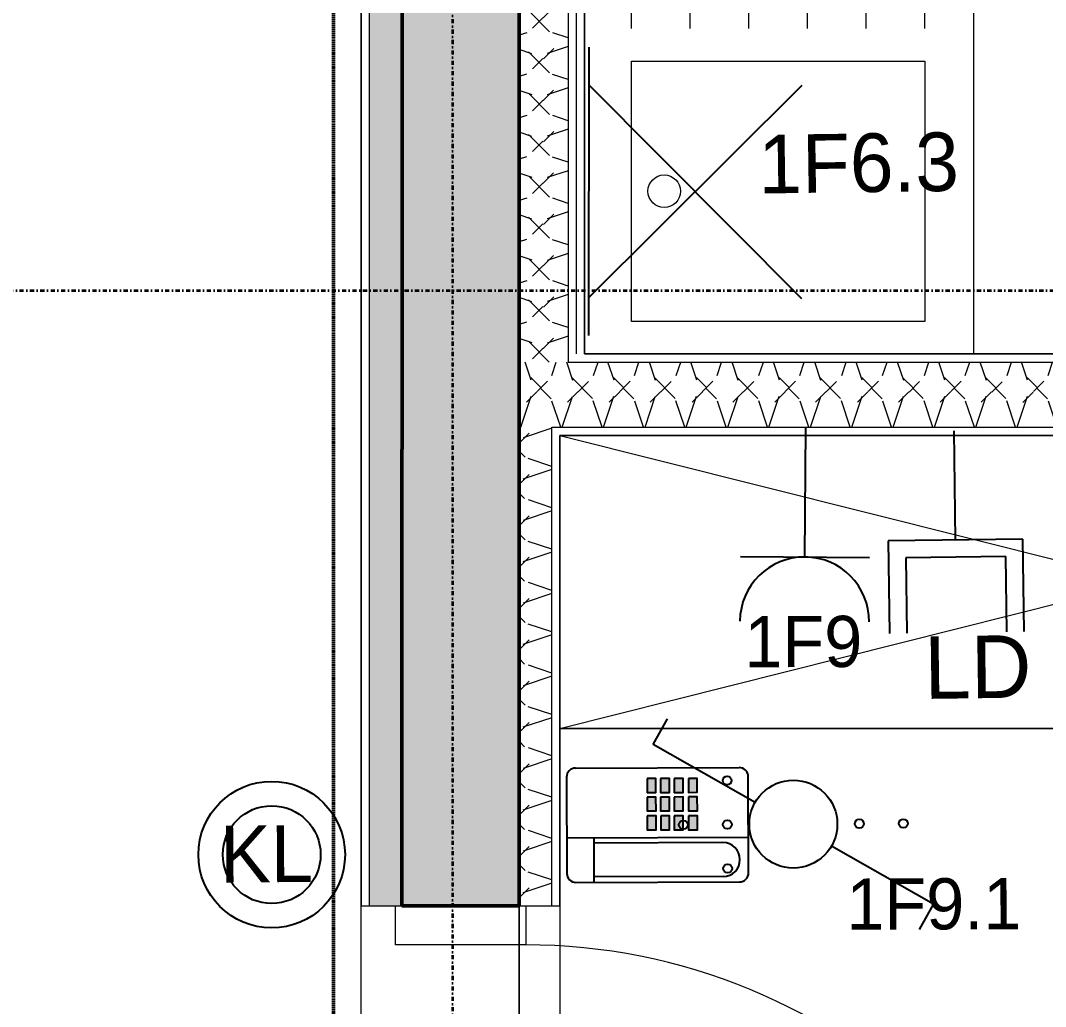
# Model space of a CAD drawing. Header units: metres. Extents: x -17679 to 22565, y -12299 to 33430.
# Drawn here: x 3929 to 5502, y 2922 to 4437 of the extents above; entities that cross this region are included whole.
import ezdxf
from ezdxf.enums import TextEntityAlignment as Align

# ---------------------------------------------------------------- set-up
doc = ezdxf.new("R2010")
doc.units = ezdxf.units.M
doc.linetypes.add('Strich Punkt Mittel', pattern=[0.015875, 0.00635, -0.0047625, 0, -0.0047625])
doc.linetypes.add('Verdeckt', pattern=[0.003, 0.002, -0.001])
doc.layers.get('0').update_dxf_attribs({"color": 252})
for name, color, linetype, lineweight in [('A_Brandabschnitte', 30, 'Verdeckt', 50), ('A_Decken', 8, 'Continuous', 13), ('A_Moebel', 6, 'Continuous', 13), ('A_Raeume_', 7, 'Continuous', 5), ('A_Raster_', 1, 'Continuous', 9), ('A_Sanitaer', 3, 'Continuous', 13), ('A_Tueren', 31, 'Continuous', 13), ('A_Waende', 7, 'Continuous', 13)]:
    doc.layers.add(name, color=color, linetype=linetype, lineweight=lineweight)
doc.layers.add('E_Steckdose+Schalter', color=150, linetype='Continuous', true_color=0x0b6cf4)
doc.layers.add('ET_NACHRTECH', color=92, linetype='Continuous', true_color=0x00d100)
doc.layers.add('ET_LEGENDE - Wohnung$0$800_KO_HI____L', color=130, linetype='Continuous')
doc.styles.add('ET_LEGENDE - Wohnung$0$ROMANS', font='romans.shx', dxfattribs={"width": 0.6})

# ---------------------------------------------------------------- blocks, each defined once
blk = doc.blocks.new('*U546')
for p, q in [((-70.71067811865481, -70.71067811865473), (70.71067811865473, 70.71067811865474)), ((70.7106781186547, -70.71067811865474), (-70.71067811865478, 70.71067811865477)), ((-95.7106781186548, -70.71067811865473), (95.7106781186547, -70.71067811865474))]:
    blk.add_line(p, q)
at = {"style": 'ET_LEGENDE - Wohnung$0$ROMANS', "width": 0.6, "flags": 1}
for tag, p in [('RAUMBUCHNUMMER', (0, -400)), ('ANLAGE', (0, -550))]:
    blk.add_attdef(tag, text='', height=100, dxfattribs=at).set_placement(p, align=Align.MIDDLE)
for tag, p in [('TEILANLAGE_NR', (0, -700)), ('KOMPONENTE', (0, -850)), ('KOMPONENTE_NR', (0, -1000)), ('BEZEICHNUNG', (0, -1150)), ('TYP', (0, -1300)), ('HERSTELLER', (0, -1450)), ('MODEL', (0, -1600)), ('LEISTUNG_MAX', (0, -1750)), ('SPEZIFISCH_1', (0, -1900)), ('SPEZIFISCH_2', (0, -2050)), ('SPEZIFISCH_3', (-9.095e-13, -2200)), ('SPEZIFISCH_4', (0, -2350)), ('SPEZIFISCH_5', (0, -2500)), ('GEWERKE_CODE', (0, -2650)), ('LV_POS', (0, -2800)), ('ZAEHLER', (0, -2950)), ('PLATZHALTER_1', (0, -3100)), ('PLATZHALTER_2', (-9.095e-13, -3250)), ('PLATZHALTER_3', (-9.095e-13, -3400)), ('JOBLISTE_VDMA', (0, -3550)), ('ET_SPEZIFISCH_1', (0, -3700)), ('ET_SPEZIFISCH_2', (0, -3850)), ('ET_SPEZIFISCH_3', (0, -4000)), ('ET_SPEZIFISCH_4', (0, -4149.999999999999)), ('ET_SPEZIFISCH_5', (0, -4299.999999999999)), ('ET_SPEZIFISCH_6', (0, -4449.999999999999)), ('ET_SPEZIFISCH_7', (0, -4599.999999999999))]:
    blk.add_attdef(tag, text='', height=100, dxfattribs=at).set_placement(p, align=Align.MIDDLE_CENTER)
blk = doc.blocks.new('*U533')
for p, q in [((25, 43.30127018922939), (91.66666666666666, 158.7713240271434)), ((91.66666666666666, 158.7713240271434), (120.5341801261374, 142.1046573604767)), ((-24.9999999999984, -43.30127018922826), (-91.66666666666518, -158.7713240271437)), ((-91.66666666666518, -158.7713240271437), (-120.5341801261546, -142.1046573604769))]:
    blk.add_line(p, q)
blk.add_circle((0, 0), 50)
at = {"layer": 'ET_LEGENDE - Wohnung$0$800_KO_HI____L'}
for centre in [(0, 125), (0, 74.99999999999997), (-50, -75), (0, -75), (50, -75), (0, -125)]:
    blk.add_circle(centre, 5, dxfattribs=at)
at = {"style": 'ET_LEGENDE - Wohnung$0$ROMANS', "width": 0.6, "flags": 1}
for tag, p in [('RAUMBUCHNUMMER', (-0.248237514286302, -465.740553349995)), ('ANLAGE', (-0.248237514286302, -615.740553349995))]:
    blk.add_attdef(tag, text='', height=100, dxfattribs=at).set_placement(p, align=Align.MIDDLE)
for tag, p in [('TEILANLAGE_NR', (-0.248237514286302, -765.740553349995)), ('KOMPONENTE', (-0.248237514286302, -915.740553349995)), ('KOMPONENTE_NR', (-0.248237514286302, -1065.740553349995)), ('BEZEICHNUNG', (-0.248237514286302, -1215.740553349995)), ('TYP', (-0.248237514286302, -1365.740553349995)), ('HERSTELLER', (-0.248237514286302, -1515.740553349995)), ('MODEL', (-0.248237514286302, -1665.740553349995)), ('LEISTUNG_MAX', (-0.248237514286302, -1815.740553349995)), ('SPEZIFISCH_1', (-0.248237514286302, -1965.740553349995)), ('SPEZIFISCH_2', (-0.248237514286302, -2115.740553349995)), ('SPEZIFISCH_3', (-0.2482375142872115, -2265.740553349995)), ('SPEZIFISCH_4', (-0.248237514286302, -2415.740553349995)), ('SPEZIFISCH_5', (-0.248237514286302, -2565.740553349995)), ('GEWERKE_CODE', (-0.248237514286302, -2715.740553349995)), ('LV_POS', (-0.248237514286302, -2865.740553349995)), ('ZAEHLER', (-0.248237514286302, -3015.740553349995)), ('PLATZHALTER_1', (-0.248237514286302, -3165.740553349995)), ('PLATZHALTER_2', (-0.2482375142872115, -3315.740553349995)), ('PLATZHALTER_3', (-0.2482375142872115, -3465.740553349995)), ('JOBLISTE_VDMA', (-0.248237514286302, -3615.740553349996)), ('ET_SPEZIFISCH_1', (-0.248237514286302, -3765.740553349996)), ('ET_SPEZIFISCH_2', (-0.248237514286302, -3915.740553349996)), ('ET_SPEZIFISCH_3', (-0.248237514286302, -4065.740553349995)), ('ET_SPEZIFISCH_4', (-0.248237514286302, -4215.740553349995)), ('ET_SPEZIFISCH_5', (-0.248237514286302, -4365.740553349995)), ('ET_SPEZIFISCH_6', (-0.248237514286302, -4515.740553349995)), ('ET_SPEZIFISCH_7', (-0.248237514286302, -4665.740553349995))]:
    blk.add_attdef(tag, text='', height=100, dxfattribs=at).set_placement(p, align=Align.MIDDLE_CENTER)
blk = doc.blocks.new('*U540')
h = blk.add_hatch(color=256)
h.dxf.hatch_style = 1
h.paths.add_polyline_path([(76.71125820665338, -51.08594569737761), (53.76313363568716, -51.08594569737761), (53.76313363568716, -65.78847531282919), (76.71125820665338, -65.78847531282919)])
h.paths.add_polyline_path([(76.71125820665338, -27.56192038574227), (53.76313363568716, -27.56192038574226), (53.76313363568716, -42.26445000116655), (76.71125820665338, -42.26445000116655)])
h.paths.add_polyline_path([(76.71125820665338, -5.214112894454942), (53.76313363568716, -5.214112894454942), (53.76313363568716, -19.91664250987922), (76.71125820665338, -19.91664250987922)])
h.paths.add_polyline_path([(76.71125820665338, 17.13374977946843), (53.76313363568716, 17.13374977946843), (53.76313363568716, 2.431220164016863), (76.71125820665338, 2.431220164016863)])
h.paths.add_polyline_path([(46.11385062776571, 17.13374977946844), (23.16572605679949, 17.13374977946844), (23.16572605679949, 2.431220164016863), (46.11385062776571, 2.431220164016863)])
h.paths.add_polyline_path([(46.11385062776571, -5.214112894454942), (23.16572605679949, -5.214112894454942), (23.16572605679949, -19.91664250987922), (46.11385062776571, -19.91664250987922)])
h.paths.add_polyline_path([(46.11385062776571, -27.56192038574226), (23.16572605679949, -27.56192038574226), (23.16572605679949, -42.26445000116654), (46.11385062776571, -42.26445000116655)])
h.paths.add_polyline_path([(46.11385062776571, -51.08594569737761), (23.16572605679949, -51.0859456973776), (23.16572605679949, -65.78847531282916), (46.11385062776571, -65.78847531282919)])
h.paths.add_polyline_path([(14.92787416146893, -51.0859456973776), (-8.020250409497294, -51.0859456973776), (-8.020250409497294, -65.78847531282916), (14.92787416146893, -65.78847531282916)])
h.paths.add_polyline_path([(14.92787416146893, -27.56192038574226), (-8.020250409497294, -27.56192038574226), (-8.020250409497294, -42.26445000116654), (14.92787416146893, -42.26445000116654)])
h.paths.add_polyline_path([(14.92787416146893, -5.214112894454942), (-8.020250409497294, -5.214112894454942), (-8.020250409497294, -19.91664250987922), (14.92787416146893, -19.91664250987922)])
h.paths.add_polyline_path([(14.92787416146893, 17.13374977946844), (-8.020250409497294, 17.13374977946844), (-8.020250409497294, 2.431220164016863), (14.92787416146893, 2.431220164016863)])
at = {"linetype": 'Continuous'}
for p, q in [((79.43445032573436, 150), (-79.43445032573436, 150)), ((-20.66325384247603, 150), (-20.66325384247603, -150)), ((-94.43445032573436, 135), (-94.43445032573436, -134.9999999999999)), ((94.43445032573436, 135), (94.43445032573436, -135)), ((-20.66325384247603, 105.5149378648548), (-94.43445032573436, 105.5149378648548)), ((-85.58196014875193, -107.8942376564282), (-85.58196014875193, 105.5149378648548)), ((-29.51574401945845, -107.8942376564282), (-29.51574401945845, 105.5149378648548)), ((-79.43445032573436, -150), (79.43445032573436, -150))]:
    blk.add_line(p, q, dxfattribs=at)
for points in [[(14.92787416146893, 17.13374977946844), (-8.020250409497294, 17.13374977946844), (-8.020250409497294, 2.431220164016863), (14.92787416146893, 2.431220164016863)], [(46.11385062776571, 17.13374977946844), (23.16572605679949, 17.13374977946844), (23.16572605679949, 2.431220164016863), (46.11385062776571, 2.431220164016863)], [(76.71125820665338, 17.13374977946843), (53.76313363568716, 17.13374977946843), (53.76313363568716, 2.431220164016863), (76.71125820665338, 2.431220164016863)], [(14.92787416146893, -5.214112894454942), (-8.020250409497294, -5.214112894454942), (-8.020250409497294, -19.91664250987922), (14.92787416146893, -19.91664250987922)], [(46.11385062776571, -5.214112894454942), (23.16572605679949, -5.214112894454942), (23.16572605679949, -19.91664250987922), (46.11385062776571, -19.91664250987922)], [(76.71125820665338, -5.214112894454942), (53.76313363568716, -5.214112894454942), (53.76313363568716, -19.91664250987922), (76.71125820665338, -19.91664250987922)], [(14.92787416146893, -27.56192038574226), (-8.020250409497294, -27.56192038574226), (-8.020250409497294, -42.26445000116654), (14.92787416146893, -42.26445000116654)], [(46.11385062776571, -27.56192038574226), (23.16572605679949, -27.56192038574226), (23.16572605679949, -42.26445000116654), (46.11385062776571, -42.26445000116655)], [(76.71125820665338, -27.56192038574227), (53.76313363568716, -27.56192038574226), (53.76313363568716, -42.26445000116655), (76.71125820665338, -42.26445000116655)], [(14.92787416146893, -51.0859456973776), (-8.020250409497294, -51.0859456973776), (-8.020250409497294, -65.78847531282916), (14.92787416146893, -65.78847531282916)], [(46.11385062776571, -51.08594569737761), (23.16572605679949, -51.0859456973776), (23.16572605679949, -65.78847531282916), (46.11385062776571, -65.78847531282919)], [(76.71125820665338, -51.08594569737761), (53.76313363568716, -51.08594569737761), (53.76313363568716, -65.78847531282919), (76.71125820665338, -65.78847531282919)]]:
    blk.add_lwpolyline(points, close=True, dxfattribs=at)
for centre, radius, start, end in [((-79.43445032573436, 135), 15, 90, 180), ((79.43445032573436, 135), 15, 0, 90), ((-57.54885208410588, -107.8942376564282), 28.03310806464676, 180, 0), ((-79.43445032573436, -134.9999999999999), 15, 180, 270), ((79.43445032573436, -135), 15, 270, 0)]:
    blk.add_arc(centre, radius, start, end, dxfattribs=at)
at = {"style": 'ET_LEGENDE - Wohnung$0$ROMANS', "width": 0.6, "flags": 1}
for tag, p in [('RAUMBUCHNUMMER', (0, -450)), ('ANLAGE', (0, -600))]:
    blk.add_attdef(tag, text='', height=100, dxfattribs=at).set_placement(p, align=Align.MIDDLE)
for tag, p in [('TEILANLAGE_NR', (0, -750)), ('KOMPONENTE', (0, -900)), ('KOMPONENTE_NR', (0, -1050)), ('BEZEICHNUNG', (0, -1200)), ('TYP', (0, -1350)), ('HERSTELLER', (0, -1500)), ('MODEL', (0, -1650)), ('LEISTUNG_MAX', (0, -1800)), ('SPEZIFISCH_1', (0, -1950)), ('SPEZIFISCH_2', (0, -2100)), ('SPEZIFISCH_3', (-9.095e-13, -2250)), ('SPEZIFISCH_4', (0, -2400)), ('SPEZIFISCH_5', (0, -2550)), ('GEWERKE_CODE', (0, -2700)), ('LV_POS', (0, -2850)), ('ZAEHLER', (0, -3000)), ('PLATZHALTER_1', (0, -3150)), ('PLATZHALTER_2', (-9.095e-13, -3300.000000000001)), ('PLATZHALTER_3', (-9.095e-13, -3450)), ('JOBLISTE_VDMA', (0, -3600)), ('ET_SPEZIFISCH_1', (0, -3750)), ('ET_SPEZIFISCH_2', (0, -3900)), ('ET_SPEZIFISCH_3', (0, -4050)), ('ET_SPEZIFISCH_4', (0, -4200)), ('ET_SPEZIFISCH_5', (0, -4350)), ('ET_SPEZIFISCH_6', (0, -4500)), ('ET_SPEZIFISCH_7', (0, -4650))]:
    blk.add_attdef(tag, text='', height=100, dxfattribs=at).set_placement(p, align=Align.MIDDLE_CENTER)
blk = doc.blocks.new('*U553')
for p, q in [((62.49999999999998, 0), (-62.50000000000003, 0)), ((-1.42e-14, 0), (-1.42e-14, -124.9999999999857))]:
    blk.add_line(p, q)
blk.add_arc((-1.42e-14, 62.5), 62.49999999999545, 180, 0)
at = {"style": 'ET_LEGENDE - Wohnung$0$ROMANS', "width": 0.8, "flags": 1}
for tag, p in [('RAUMBUCHNUMMER', (-1.42e-14, -424.9999999999857)), ('ANLAGE', (-7.11e-14, -595.4472819843263)), ('TEILANLAGE_NR', (-7.11e-14, -755.4537253861862)), ('KOMPONENTE', (-7.11e-14, -901.3415913071971)), ('KOMPONENTE_NR', (-7.11e-14, -1063.289201699502)), ('BEZEICHNUNG', (-7.11e-14, -1205.595275481798)), ('TYP', (-1.42e-14, -1346.747756559581)), ('HERSTELLER', (-7.11e-14, -1514.075453492046)), ('MODEL', (-1.42e-14, -1677.25564314158)), ('LEISTUNG_MAX', (-5.258e-13, -1851.504109420363)), ('SPEZIFISCH_1', (-5.258e-13, -2012.846368334653)), ('SPEZIFISCH_2', (-5.258e-13, -2200.001041977929)), ('SPEZIFISCH_3', (-5.258e-13, -2374.249508256711)), ('SPEZIFISCH_4', (-5.258e-13, -2548.497974535494)), ('SPEZIFISCH_5', (-5.258e-13, -2722.746440814277)), ('GEWERKE_CODE', (-5.258e-13, -2896.994907093059)), ('LV_POS', (-5.258e-13, -3071.243373371843)), ('ZAEHLER', (-5.258e-13, -3245.491839650626)), ('PLATZHALTER_1', (-5.258e-13, -3419.740305929408)), ('PLATZHALTER_2', (-5.258e-13, -3593.988772208192)), ('PLATZHALTER_3', (-5.258e-13, -3768.237238486975)), ('JOBLISTE_VDMA', (-5.258e-13, -3942.485704765757)), ('ET_SPEZIFISCH_1', (-5.542e-13, -4116.73417104454)), ('ET_SPEZIFISCH_2', (-5.542e-13, -4290.982637323323)), ('ET_SPEZIFISCH_3', (-5.542e-13, -4465.231103602105)), ('ET_SPEZIFISCH_4', (-5.542e-13, -4639.479569880888)), ('ET_SPEZIFISCH_5', (-5.542e-13, -4813.728036159671)), ('ET_SPEZIFISCH_6', (-5.542e-13, -4987.976502438454)), ('ET_SPEZIFISCH_7', (-5.542e-13, -5162.224968717237))]:
    blk.add_attdef(tag, text='', height=100, dxfattribs=at).set_placement(p, align=Align.MIDDLE)
blk = doc.blocks.new('*U544')
for p, q in [((-62.49999999988358, 85.93749999991269), (-62.49999999988358, 0)), ((-46.48108581977431, 85.93749999991269), (-46.48108581977431, 16.01891418010927)), ((46.48108581977431, 16.01891418010928), (46.48108581977431, 85.93749999991269)), ((62.49999999988358, 0), (62.49999999988358, 85.93749999991269)), ((-46.48108581977431, 16.01891418010928), (46.48108581977431, 16.01891418010928)), ((-62.49999999988358, 0), (62.49999999988358, 0)), ((0, 0), (0, -101.5624999999127))]:
    blk.add_line(p, q)
at = {"style": 'ET_LEGENDE - Wohnung$0$ROMANS', "width": 0.8, "flags": 1}
for tag, p in [('RAUMBUCHNUMMER', (0, -334.5333702037606)), ('ANLAGE', (0, -504.980652188101)), ('TEILANLAGE_NR', (0, -664.987095589961)), ('KOMPONENTE', (0, -810.874961510972)), ('KOMPONENTE_NR', (0, -972.8225719032769)), ('BEZEICHNUNG', (0, -1115.128645685572)), ('TYP', (0.8326882607798324, -1261.813785334701)), ('HERSTELLER', (0, -1423.608823695821)), ('MODEL', (0, -1586.789013345355)), ('LEISTUNG_MAX', (0, -1761.037479624138)), ('SPEZIFISCH_1', (0, -1935.28594590292)), ('SPEZIFISCH_2', (0, -2109.534412181703)), ('SPEZIFISCH_3', (0, -2283.782878460486)), ('SPEZIFISCH_4', (0, -2458.031344739269)), ('SPEZIFISCH_5', (0, -2632.279811018052)), ('GEWERKE_CODE', (0, -2806.528277296835)), ('LV_POS', (0, -2980.776743575617)), ('ZAEHLER', (0, -3155.025209854401)), ('PLATZHALTER_1', (0, -3329.273676133184)), ('PLATZHALTER_2', (0, -3503.522142411966)), ('PLATZHALTER_3', (0, -3677.77060869075)), ('JOBLISTE_VDMA', (0, -3852.019074969533)), ('ET_SPEZIFISCH_1', (0, -4026.267541248315)), ('ET_SPEZIFISCH_2', (0, -4200.516007527097)), ('ET_SPEZIFISCH_3', (0, -4374.764473805879)), ('ET_SPEZIFISCH_4', (0, -4549.012940084662)), ('ET_SPEZIFISCH_5', (0, -4723.261406363445)), ('ET_SPEZIFISCH_6', (0, -4897.509872642229)), ('ET_SPEZIFISCH_7', (0, -5071.758338921011))]:
    blk.add_attdef(tag, text='', height=100, dxfattribs=at).set_placement(p, align=Align.TOP_CENTER)
blk = doc.blocks.new('*U549')
for radius in [75, 50]:
    blk.add_circle((0, 0), radius)
at = {"style": 'ET_LEGENDE - Wohnung$0$ROMANS', "width": 0.6, "flags": 1}
for tag, p in [('RAUMBUCHNUMMER', (-0.248237514286302, -465.740553349995)), ('ANLAGE', (-0.248237514286302, -615.740553349995))]:
    blk.add_attdef(tag, text='', height=100, dxfattribs=at).set_placement(p, align=Align.MIDDLE)
for tag, p in [('TEILANLAGE_NR', (-0.248237514286302, -765.740553349995)), ('KOMPONENTE', (-0.248237514286302, -915.740553349995)), ('KOMPONENTE_NR', (-0.248237514286302, -1065.740553349995)), ('BEZEICHNUNG', (-0.248237514286302, -1215.740553349995)), ('TYP', (-0.248237514286302, -1365.740553349995)), ('HERSTELLER', (-0.248237514286302, -1515.740553349995)), ('MODEL', (-0.248237514286302, -1665.740553349995)), ('LEISTUNG_MAX', (-0.248237514286302, -1815.740553349995)), ('SPEZIFISCH_1', (-0.248237514286302, -1965.740553349995)), ('SPEZIFISCH_2', (-0.248237514286302, -2115.740553349995)), ('SPEZIFISCH_3', (-0.2482375142872115, -2265.740553349995)), ('SPEZIFISCH_4', (-0.248237514286302, -2415.740553349995)), ('SPEZIFISCH_5', (-0.248237514286302, -2565.740553349995)), ('GEWERKE_CODE', (-0.248237514286302, -2715.740553349995)), ('LV_POS', (-0.248237514286302, -2865.740553349995)), ('ZAEHLER', (-0.248237514286302, -3015.740553349995)), ('PLATZHALTER_1', (-0.248237514286302, -3165.740553349995)), ('PLATZHALTER_2', (-0.2482375142872115, -3315.740553349995)), ('PLATZHALTER_3', (-0.2482375142872115, -3465.740553349995)), ('JOBLISTE_VDMA', (-0.248237514286302, -3615.740553349996)), ('ET_SPEZIFISCH_1', (-0.248237514286302, -3765.740553349996)), ('ET_SPEZIFISCH_2', (-0.248237514286302, -3915.740553349996)), ('ET_SPEZIFISCH_3', (-0.248237514286302, -4065.740553349995)), ('ET_SPEZIFISCH_4', (-0.248237514286302, -4215.740553349995)), ('ET_SPEZIFISCH_5', (-0.248237514286302, -4365.740553349995)), ('ET_SPEZIFISCH_6', (-0.248237514286302, -4515.740553349995)), ('ET_SPEZIFISCH_7', (-0.248237514286302, -4665.740553349995))]:
    blk.add_attdef(tag, text='', height=100, dxfattribs=at).set_placement(p, align=Align.MIDDLE_CENTER)
blk = doc.blocks.new('Sani_Kueche_Zeile - Tiefe_600-7783297-263_PP_03DG_BT2')
at = {"layer": 'A_Sanitaer'}
for p, q in [((-0.2004622950819836, 0.5746000000000074), (0.5995377049180299, 0.5746000000000074)), ((0.5995377049180299, 0.5746000000000074), (0.5995377049180299, 0.0696389376711251))]:
    blk.add_line(p, q, dxfattribs=at)
blk = doc.blocks.new('Moeb_Schrank - Schrank_2m-10187188-263_PP_03DG_BT2')
at = {"layer": 'A_Moebel', "color": 8}
for p, q in [((6.4e-15, 0), (1.788954158554349, -0.449999999999992)), ((0.7930889051283995, 0), (0, 0)), ((0, 0), (0, -0.449999999999996)), ((0, -0.449999999999996), (0, 0)), ((0, 0), (0.7930889051283994, 0)), ((1.1430889051284, 1e-16), (0.7930889051283995, 0)), ((0.7930889051284142, 0), (1.143088905128349, 1e-16)), ((1.193088905128406, 0), (1.1430889051284, 1e-16)), ((1.143088905128396, 0), (1.193088905128388, 1e-16)), ((1.543088905128406, 0), (1.193088905128406, 0)), ((1.193088905128401, 0), (1.54308890512837, 0)), ((1.788954158554348, 0), (1.543088905128406, 0)), ((1.543088905128406, 0), (1.788954158554348, 0)), ((1.788954158554348, -0.449999999999996), (1.788954158554348, 0)), ((1.788954158554348, 0), (1.788954158554348, -0.449999999999996)), ((6.4e-15, -0.4499999999999879), (1.788954158554347, -1e-16)), ((0, -0.449999999999996), (1.788954158554348, -0.449999999999996)), ((1.788954158554348, -0.449999999999996), (0, -0.449999999999996))]:
    blk.add_line(p, q, dxfattribs=at)
blk = doc.blocks.new('UZ_D1 - SL_0900x2000_Wohnungstür-5426849-263_PP_03DG_BT2')
at = {"layer": 'A_Tueren', "lineweight": 5}
for p, q in [((0.4499999999999895, 0.1000000000009668), (0.449999999999988, 1.000000000000967)), ((-0.5100000000000088, 0.100000000000966), (-0.4500000000000082, 0.1000000000009659)), ((-0.4500000000000082, 0.1000000000009659), (-0.4500000000000082, -0.1000000000000607)), ((0.4499999999999915, 0.1000000000009661), (0.4499999999999915, -0.1000000000000618)), ((0.5099999999999923, 0.100000000000966), (0.4499999999999915, 0.1000000000009661)), ((-0.4500000000000082, -0.1000000000000607), (-0.5100000000000089, -0.1000000000000607)), ((0.4499999999999915, -0.1000000000000618), (0.5099999999999923, -0.1000000000000617))]:
    blk.add_line(p, q, dxfattribs=at)
blk.add_arc((0.4499999999999894, 0.1000000000009668), 0.8999999999999996, 89.99999999999969, 180.0000000000001, dxfattribs=at)
blk = doc.blocks.new('MSys_Kueche_Spuele - 80cm-5682282-263_PP_03DG_BT2')
at = {"layer": 'A_Moebel'}
for p, q in [((-1.200462295081973, 0.5746000000000093), (-0.4004622950819729, 0.5746000000000093)), ((-1.200462295081973, -0.0228999999843575), (-1.200462295081973, 0.5746000000000036)), ((-1.200462295081973, -0.0228999999843589), (-1.200462295081973, 0.5746000000000138)), ((-0.900462295081965, 0.4995999999999915), (-1.150462295081959, 0.4995999999999913)), ((-0.850462295081965, 0.4995999999999914), (-0.4504622950819748, 0.4995999999999914)), ((-0.850462295081965, 0.0496000000000098), (-0.850462295081965, 0.4995999999999914)), ((-0.4504622950819748, 0.4995999999999914), (-0.4504622950819748, 0.0496000000000098)), ((-0.900462295081965, 0.4095999999999912), (-1.150462295081961, 0.4095999999999911)), ((-0.900462295081965, 0.3195999999999914), (-1.150462295081962, 0.3195999999999914)), ((-0.900462295081965, 0.2295999999999914), (-1.150462295081963, 0.2295999999999914)), ((-0.900462295081965, 0.1395999999999913), (-1.150462295081964, 0.1395999999999913)), ((-0.900462295081965, 0.0496000000000187), (-1.150462295081965, 0.0496000000000186)), ((-0.4504622950819748, 0.0496000000000098), (-0.850462295081965, 0.0496000000000098))]:
    blk.add_line(p, q, dxfattribs=at)
blk.add_circle((-0.65046229508197, 0.0995999999999732), 0.0250000000000002, dxfattribs=at)
blk = doc.blocks.new('6546546')
at = {"layer": 'A_Waende', "lineweight": 5, "true_color": 0x636466}
h = blk.add_hatch(dxfattribs=at)
h.set_pattern_fill('FP_2', color=251, style=0, pattern_type=2)
h.set_pattern_definition([(45, (0, 0), (-0.0898025612106916, 0.0898025612106916), []), (45, (0.0898, 0), (-0.0898025612106916, 0.0898025612106916), [0.0635, -0.03175])])
h.paths.add_polyline_path([(-45.02876110634039, 55.64868061708263), (-45.02870152497862, 58.2636806158991), (-45.20868241673145, 58.2636791113193), (-45.2087163860061, 55.64868603357022), (-45.09758313087834, 55.64868268804731)])
h.paths.add_polyline_path([(-45.02881878522732, 59.28368061543729), (-45.02865172322148, 59.28368603192483), (-45.02849441654855, 65.14629212796952), (-45.20847530795609, 65.14629062338953), (-45.20847530795609, 59.28368603192482)])
h.paths.add_polyline_path([(-45.02844752519382, 66.16629212750765), (-45.02844461460815, 66.16629212750763), (-45.02827391666545, 72.0239029669028), (-45.20826834980172, 72.0239036400427), (-45.20826834963874, 66.16629754399526), (-45.02848092686724, 66.16629212750763)])
h.paths.add_polyline_path([(-45.02830551284315, 71.3532823519311), (-45.02830686696502, 71.35328235193111), (-45.02830551284315, 71.67791588771257)])
h.paths.add_polyline_path([(-45.02823765628101, 73.04390363958086), (-45.02821373345753, 76.47651515560126), (-45.20813436344456, 76.47652056970044), (-45.20815783824694, 73.0439090560684), (-45.0282710579511, 73.04390363958086)])
h = blk.add_hatch(dxfattribs=at)
h.set_pattern_fill('FP_9', color=251, angle=-112.3600000000085, style=0, pattern_type=2)
h.set_pattern_definition([(314.9979999999914, (-45.27070746969333, 66.52066733875611), (0.2539953934585644, -0.1270123151581337), [0.02245, -0.15715]), (314.9979999999914, (-45.16011047305065, 66.47409154747331), (0.2539953934585644, -0.1270123151581337), [0.02245, -0.15715]), (314.9979999999914, (-45.27057662546038, 66.45789805582419), (0.2539953934585644, -0.1270123151581337), [0.02245, -0.15715]), (314.9979999999914, (-45.15943524180076, 66.41001702786714), (0.2539953934585644, -0.1270123151581337), [0.02245, -0.15715]), (341.5629999999914, (-45.25525463141059, 66.50566034741848), (0.5079932232547532, -0.1270184192440078), [0.0502, -0.35141]), (341.5629999999914, (-45.20787276464495, 66.48941354152309), (0.5079932232547532, -0.1270184192440078), [0.0502, -0.35141]), (341.5629999999914, (-45.25550421200627, 66.44196625264097), (0.5079932232547532, -0.1270184192440078), [0.0502, -0.35141]), (341.5629999999914, (-45.20681710856641, 66.42626383376253), (0.5079932232547532, -0.1270184192440078), [0.0502, -0.35141]), (44.99799999999146, (-45.16017589516711, 66.50547618893926), (-0.2540042599719841, -0.126994582624948), [0.02245, -0.15715]), (44.99799999999146, (-45.27057662546038, 66.45789805582419), (-0.2540042599719841, -0.126994582624948), [0.02245, -0.15715]), (44.99799999999146, (-45.15950066391723, 66.4414016693331), (-0.2540042599719841, -0.126994582624948), [0.02245, -0.15715]), (44.99799999999146, (-45.27082620605607, 66.39420396104668), (-0.2540042599719841, -0.126994582624948), [0.02245, -0.15715]), (18.43299999999145, (-45.20787276464495, 66.48941354152309), (-0.5080020895753412, -0.1269829543170543), [0.0502, -0.35141]), (18.43299999999145, (-45.25556963412276, 66.47335089410693), (-0.5080020895753412, -0.1269829543170543), [0.0502, -0.35141]), (18.43299999999145, (-45.20681710856641, 66.42626383376253), (-0.5080020895753412, -0.1269829543170543), [0.0502, -0.35141]), (18.43299999999145, (-45.25451397804421, 66.41020118634637), (-0.5080020895753412, -0.1269829543170543), [0.0502, -0.35141])])
h.paths.add_polyline_path([(-45.20873281676741, 57.34607451760503), (-45.20871002912785, 57.34612589900836), (-45.20868241673145, 58.26368603238661), (-45.25868241670064, 58.26368753696652), (-45.25870852452528, 57.34607602213993), (-45.25394233103773, 57.34607587871756)])
h.paths.add_polyline_path([(-45.20865172330203, 59.28368603192483), (-45.20847530795609, 65.14629754445703), (-45.25847530793348, 65.14629904903693), (-45.25847530793351, 59.28368753119602)])
h.paths.add_polyline_path([(-45.20844461452667, 66.16629754399524), (-45.20826834963873, 72.02390905653024), (-45.25826834961611, 72.02391056111013), (-45.25826834961609, 66.166299043271)])
h.paths.add_polyline_path([(-45.20844461452667, 73.04390905606841), (-45.20823765620927, 73.04390905606841), (-45.20820910956318, 75.69640905485576), (-45.25815783826959, 75.6964090548558), (-45.25815934280418, 73.04391055829171)])
h = blk.add_hatch(dxfattribs=at)
h.set_pattern_fill('FP_60', color=251, angle=247.6400000000022, style=0, pattern_type=2)
h.set_pattern_definition([(134.9980000000021, (-44.92816705638412, 61.33116754924563), (-0.253995393458588, 0.1270123151580864), [0.02245, -0.15715]), (134.9980000000021, (-45.03930844004375, 61.37904857720266), (-0.253995393458588, 0.1270123151580864), [0.02245, -0.15715]), (134.9980000000021, (-44.92884228763402, 61.39524206885178), (-0.253995393458588, 0.1270123151580864), [0.02245, -0.15715]), (134.9980000000021, (-45.03943928427671, 61.44181786013457), (-0.253995393458588, 0.1270123151580864), [0.02245, -0.15715]), (161.5630000000021, (-44.9441642816838, 61.3474797772575), (-0.5079932232547768, 0.127018419243913), [0.0502, -0.35141]), (161.5630000000021, (-44.9919265732781, 61.36280177130728), (-0.5079932232547768, 0.127018419243913), [0.0502, -0.35141]), (161.5630000000021, (-44.94429512591676, 61.4102490601894), (-0.5079932232547768, 0.127018419243913), [0.0502, -0.35141]), (161.5630000000021, (-44.99167699268242, 61.42649586608479), (-0.5079932232547768, 0.127018419243913), [0.0502, -0.35141]), (224.9980000000022, (-45.03962344275591, 61.34673912389111), (0.2540042599719603, 0.1269945826249955), [0.02245, -0.15715]), (224.9980000000022, (-44.92884228763402, 61.39524206885178), (0.2540042599719603, 0.1269945826249955), [0.02245, -0.15715]), (224.9980000000022, (-45.03937386216023, 61.4104332186686), (0.2540042599719603, 0.1269945826249955), [0.02245, -0.15715]), (224.9980000000022, (-44.92897313186698, 61.4580113517837), (0.2540042599719603, 0.1269945826249955), [0.02245, -0.15715]), (198.4330000000021, (-44.9919265732781, 61.36280177130728), (0.5080020895753173, 0.1269829543171493), [0.0502, -0.35141]), (198.4330000000021, (-44.94422970380029, 61.37886441872345), (0.5080020895753173, 0.1269829543171493), [0.0502, -0.35141]), (198.4330000000021, (-44.99167699268242, 61.42649586608479), (0.5080020895753173, 0.1269829543171493), [0.0502, -0.35141]), (198.4330000000021, (-44.94398012320459, 61.44255851350095), (0.5080020895753173, 0.1269829543171493), [0.0502, -0.35141])])
h.paths.add_polyline_path([(-44.95362659357596, 60.11878987337701), (-44.95355399759649, 62.53128987228381), (-45.02855399756508, 62.53128987228393), (-45.02854858142264, 60.11879213024683), (-44.96612912802359, 60.11879024959823)])
h = blk.add_hatch(dxfattribs=at)
h.set_pattern_fill('FP_54', color=251, angle=-112.3599999999976, style=0, pattern_type=2)
h.set_pattern_definition([(44.99800000000237, (-44.10114784321899, 60.00590485036068), (0.1270123151580853, 0.2539953934585886), [0.02245, -0.15715]), (44.99800000000237, (-44.05326681526197, 60.11704623402033), (0.1270123151580853, 0.2539953934585886), [0.02245, -0.15715]), (44.99800000000237, (-44.03707332361283, 60.0065800816106), (0.1270123151580853, 0.2539953934585886), [0.02245, -0.15715]), (44.99800000000237, (-43.99049753233006, 60.11717707825329), (0.1270123151580853, 0.2539953934585886), [0.02245, -0.15715]), (71.56300000000238, (-44.08483561520713, 60.02190207566038), (0.1270184192439109, 0.5079932232547772), [0.0502, -0.35141]), (71.56300000000238, (-44.06951362115735, 60.06966436725468), (0.1270184192439109, 0.5079932232547772), [0.0502, -0.35141]), (71.56300000000238, (-44.02206633227522, 60.02203291989335), (0.1270184192439109, 0.5079932232547772), [0.0502, -0.35141]), (71.56300000000238, (-44.00581952637984, 60.069414786659), (0.1270184192439109, 0.5079932232547772), [0.0502, -0.35141]), (134.9980000000023, (-44.08557626857352, 60.11736123673249), (0.1269945826249963, -0.2540042599719598), [0.02245, -0.15715]), (134.9980000000023, (-44.03707332361283, 60.0065800816106), (0.1269945826249963, -0.2540042599719598), [0.02245, -0.15715]), (134.9980000000023, (-44.02188217379602, 60.11711165613681), (0.1269945826249963, -0.2540042599719598), [0.02245, -0.15715]), (134.9980000000023, (-43.97430404068092, 60.00671092584356), (0.1269945826249963, -0.2540042599719598), [0.02245, -0.15715]), (108.4330000000023, (-44.06951362115735, 60.06966436725468), (0.126982954317151, -0.5080020895753169), [0.0502, -0.35141]), (108.4330000000023, (-44.05345097374118, 60.02196749777687), (0.126982954317151, -0.5080020895753169), [0.0502, -0.35141]), (108.4330000000023, (-44.00581952637984, 60.069414786659), (0.126982954317151, -0.5080020895753169), [0.0502, -0.35141]), (108.4330000000023, (-43.98975687896366, 60.02171791718119), (0.126982954317151, -0.5080020895753169), [0.0502, -0.35141])])
h.paths.add_polyline_path([(-43.17348567120721, 60.01873630604726), (-43.17348895794972, 60.11873599083546), (-45.02862659354391, 60.11879213024683), (-45.02854858142264, 60.01879212785404), (-44.17304107410568, 60.01876638426624), (-44.17303806532126, 60.10626638421535), (-43.42303806528547, 60.10624381556981), (-43.42303806528547, 60.01874381547749), (-43.17348858180475, 60.01873630604725)])
h = blk.add_hatch(dxfattribs=at)
h.set_pattern_fill('FP_129', color=251, angle=247.6400000000038, style=0, pattern_type=2)
h.set_pattern_definition([(134.9980000000038, (-44.9665423959136, 59.09027814248722), (-0.2539953934585918, 0.1270123151580789), [0.02245, -0.15715]), (134.9980000000038, (-45.07675896772766, 59.1377787456156), (-0.2539953934585918, 0.1270123151580789), [0.02245, -0.15715]), (134.9980000000038, (-44.96629281531792, 59.15397223726474), (-0.2539953934585918, 0.1270123151580789), [0.02245, -0.15715]), (134.9980000000038, (-45.0778146238062, 59.20092845337617), (-0.2539953934585918, 0.1270123151580789), [0.02245, -0.15715]), (161.5630000000038, (-44.9816148093677, 59.10620994567044), (-0.5079932232547807, 0.1270184192438981), [0.0502, -0.35141]), (161.5630000000038, (-45.029377100962, 59.12153193972023), (-0.5079932232547807, 0.1270184192438981), [0.0502, -0.35141]), (161.5630000000038, (-44.98174565360065, 59.16897922860236), (-0.5079932232547807, 0.1270184192438981), [0.0502, -0.35141]), (161.5630000000038, (-45.02912752036631, 59.18522603449773), (-0.5079932232547807, 0.1270184192438981), [0.0502, -0.35141]), (224.9980000000038, (-45.07707397043982, 59.10546929230405), (0.2540042599719565, 0.126994582625003), [0.02245, -0.15715]), (224.9980000000038, (-44.96629281531792, 59.15397223726474), (0.2540042599719565, 0.126994582625003), [0.02245, -0.15715]), (224.9980000000038, (-45.07682438984414, 59.16916338708156), (0.2540042599719565, 0.126994582625003), [0.02245, -0.15715]), (224.9980000000038, (-44.96642365955088, 59.21674152019665), (0.2540042599719565, 0.126994582625003), [0.02245, -0.15715]), (198.4330000000038, (-45.029377100962, 59.12153193972023), (0.5080020895753136, 0.1269829543171642), [0.0502, -0.35141]), (198.4330000000038, (-44.98168023148418, 59.13759458713641), (0.5080020895753136, 0.1269829543171642), [0.0502, -0.35141]), (198.4330000000038, (-45.02912752036631, 59.18522603449773), (0.5080020895753136, 0.1269829543171642), [0.0502, -0.35141]), (198.4330000000038, (-44.98143065088851, 59.20128868191391), (0.5080020895753136, 0.1269829543171642), [0.0502, -0.35141])])
h.paths.add_polyline_path([(-44.97868550122302, 58.16117911137422), (-44.97868640390936, 58.16118061594599), (-44.97868241683425, 58.26367911131929), (-44.97868512507802, 58.26367873517429), (-45.02868241681296, 58.2636791113193), (-45.02862629598442, 58.16118061594599), (-44.97868888650645, 58.16117995779518)])
h.paths.add_polyline_path([(-44.97865172340484, 59.28367911085735), (-44.97862997887, 60.01879053168795), (-45.02862960270365, 60.01879062571216), (-45.02862629598442, 59.28368061543731)])
at = {"layer": 'A_Brandabschnitte', "color": 251, "true_color": 0x636466}
blk.add_line((-45.3137070199201, 57.446077677178), (-45.31316123346444, 75.5835812004244), dxfattribs=at)
at = {"layer": 'A_Decken', "color": 251, "true_color": 0x636466}
for p, q in [((-45.02851532893209, 58.2636806108711), (-45.02881878522874, 59.28368062046438)), ((-45.02865463397029, 59.28368061543716), (-45.02868532739994, 58.26368061589903)), ((-45.02866706890337, 58.77372035583993), (-45.02865172338439, 59.28368061543717))]:
    blk.add_line(p, q, dxfattribs=at)
at = {"layer": 'A_Raeume_', "color": 251, "true_color": 0x636466, "flags": 128}
for points in [[(-45.27120814837467, 57.40857639830159), (-45.27065971894351, 75.63391093560895), (-46.82065971823461, 75.63395757758562), (-46.82086524720344, 68.80384606549114), (-46.82112629852595, 60.12862303904682), (-46.88362629849939, 60.12862491977166), (-46.88362634650368, 60.12702964753651), (-46.88366774967493, 58.75112492039522), (-46.82116774970208, 58.75112303967037), (-46.8211704579459, 58.66112303971112), (-46.82119310187314, 57.90862304005192), (-46.82120814767197, 57.40862304027824)], [(-37.70864615974244, 59.46846034485921), (-37.70855400086948, 62.53107185865883), (-43.98105399803789, 62.53126060820516), (-44.92855399760784, 62.53128911999393), (-44.92862621744227, 60.13128912108139), (-43.173482285903, 60.13123630599629), (-43.17350222494212, 59.46862479110909), (-41.59604680481893, 59.46857732295525), (-41.4430372048882, 59.46857271865216)], [(-43.98368512552918, 58.17364917022082), (-41.49307617348451, 58.17357422381821), (-41.49303720486556, 59.46857422323179), (-43.17350222494212, 59.46862479110909), (-43.17348604735269, 60.00623630605289), (-44.96612997887563, 60.00629024957287), (-44.9661851250837, 58.17367873521552)]]:
    blk.add_lwpolyline(points, close=True, dxfattribs=at)
at = {"layer": 'A_Raster_', "color": 251, "linetype": 'Strich Punkt Mittel', "lineweight": 35, "true_color": 0x636466}
for p, q in [((-45.13010262812229, 85.870116347442), (-45.13128653002785, 46.52684433884433)), ((-56.24346691923102, 60.22890657237184), (-32.13481195389198, 60.22818110442614))]:
    blk.add_line(p, q, dxfattribs=at)
at = {"layer": 'A_Waende', "color": 251, "true_color": 0x636466}
for p, q in [((-45.27097530792777, 65.14629942518177), (-45.27115172327369, 59.28368791264957)), ((-45.25865172327932, 59.28368753650456), (-45.25847530793344, 65.14629904903683)), ((-44.95355399759643, 62.53128987228383), (-44.95362659357587, 60.11878987337685)), ((-44.92862621744218, 60.13128912108133), (-44.92855399760779, 62.53128911999386)), ((-43.1734822859024, 60.13123630599619), (-44.92862621744225, 60.1312891210813)), ((-44.95362659357589, 60.11878987337691), (-43.17348266204732, 60.11873630600185)), ((-44.97865172340477, 59.28367911085725), (-44.97862960272498, 60.01879062571205)), ((-44.97862960272498, 60.01879062571205), (-44.17304069796063, 60.01876638425483)), ((-44.96615172341044, 59.28367873471231), (-44.96612997887559, 60.00629024957278)), ((-44.96612997887555, 60.00629024957271), (-43.17348604735211, 60.00623630605281)), ((-45.27115172327369, 59.28368791264957), (-45.25865172327932, 59.28368753650456)), ((-44.97865172340477, 59.28367911085725), (-44.96615172341044, 59.28367873471231))]:
    blk.add_line(p, q, dxfattribs=at)
at = {"layer": 'A_Waende', "color": 251, "lineweight": 50, "true_color": 0x636466}
for p, q in [((-45.20865172330196, 59.28368603192472), (-45.20847530795603, 65.14629754445691)), ((-45.02855399756248, 62.53129212915363), (-45.0286517233821, 59.28368061543716)), ((-45.20865172330196, 59.28368603192472), (-45.02865172338347, 59.2836806154372))]:
    blk.add_line(p, q, dxfattribs=at)
at = {"layer": 'A_Waende', "color": 251, "lineweight": 18, "true_color": 0x636466}
blk.add_line((-44.94105399760214, 62.53128949613881), (-44.94112621743653, 60.13128949722627), dxfattribs=at)
at = {"layer": 'A_Waende', "color": 251, "lineweight": 5, "true_color": 0x636466}
for p, q in [((-45.25865172327932, 59.28368753650456), (-45.20865172330196, 59.28368603192472)), ((-45.0286517233821, 59.28368061543716), (-44.97865172340477, 59.28367911085725))]:
    blk.add_line(p, q, dxfattribs=at)
at = {"layer": 'A_Moebel', "color": 251, "true_color": 0x636466}
for name, p, rotation in [('MSys_Kueche_Spuele - 80cm-5682282-263_PP_03DG_BT2', (-44.90573826798651, 59.73082719028829), 269.9982758784547), ('Moeb_Schrank - Schrank_2m-10187188-263_PP_03DG_BT2', (-44.96612997887494, 60.00629024957251), 359.998275878371)]:
    blk.add_blockref(name, p, dxfattribs=dict(at, rotation=rotation))
at = {"layer": 'A_Sanitaer', "color": 251, "true_color": 0x636466, "rotation": 269.9982758784546}
blk.add_blockref('Sani_Kueche_Zeile - Tiefe_600-7783297-263_PP_03DG_BT2', (-44.90570817639006, 60.73082718983553), dxfattribs=at)
at = {"layer": 'A_Tueren', "color": 251, "true_color": 0x636466, "rotation": 269.998275878465}
blk.add_blockref('UZ_D1 - SL_0900x2000_Wohnungstür-5426849-263_PP_03DG_BT2', (-45.11866707005742, 58.77368332391185), dxfattribs=at)

msp = doc.modelspace()

# ---------------------------------------------------------------- block references
at = {"xscale": 1000, "yscale": 1000, "zscale": 1000}
msp.add_blockref('6546546', (49723.13201128368, -56206.72603401612), dxfattribs=at)
at = {"layer": 'E_Steckdose+Schalter'}
for name, p, xscale, yscale, zscale, rotation in [('*U546', (4964.653434743348, 4173.948632601374), 2.314256675086783, 2.314256675086783, 2.314256675086783, 269.8961921666946), ('*U553', (5133.151243858214, 3612.785038560745), 1.586793636067308, 1.586793636067308, 1.586793636067308, 179.6142267636046), ('*U533', (5115.259704651245, 3202.430233691727), 1.35063184888113, 1.35063184888113, 1.35063184888113, 270.358294675273), ('*U549', (4314.471815400255, 3155.565957605526), 1.501259922922869, 1.501259922922869, 1.501259922922869, 174.416705673792)]:
    msp.add_blockref(name, p, dxfattribs=dict(at, xscale=xscale, yscale=yscale, zscale=zscale, rotation=rotation))
at = {"layer": 'ET_NACHRTECH', "xscale": 1.652679728388546, "yscale": 1.652679728388546, "zscale": 1.652679728388546, "rotation": 180.7794643135022}
msp.add_blockref('*U544', (5364.212648028017, 3638.744469231564), dxfattribs=at)
at = {"layer": 'ET_NACHRTECH', "color": 102, "true_color": 0x21de37, "xscale": 0.9299153030073942, "yscale": 0.9299153030073942, "zscale": 0.9299153030073942, "rotation": 90.17772584795316}
msp.add_blockref('*U540', (4906.812277813259, 3201.11597213019), dxfattribs=at)

# ---------------------------------------------------------------- texts
at = {"color": 212}
for s, height, rotation, p in [('1F6.3', 90.03977017683879, 0.7794643135125195, (5062.06391257848, 4170.998366766131)), ('1F9', 78.55367717475453, 0.1777258479535076, (5040.223122246418, 3443.310231100404)), ('LD', 96.12098956843244, 0.7794643136014319, (5316.90053189392, 3394.705655706044)), ('KL', 87.31430954954452, 0.3952951640707783, (4235.429627860714, 3112.662734040969)), ('1F9.1', 78.55367717475453, 0.1777258479535076, (5196.804223004221, 3040.268633149203))]:
    msp.add_text(s, height=height, rotation=rotation, dxfattribs=at).set_placement(p)

doc.saveas('drawing.dxf')
